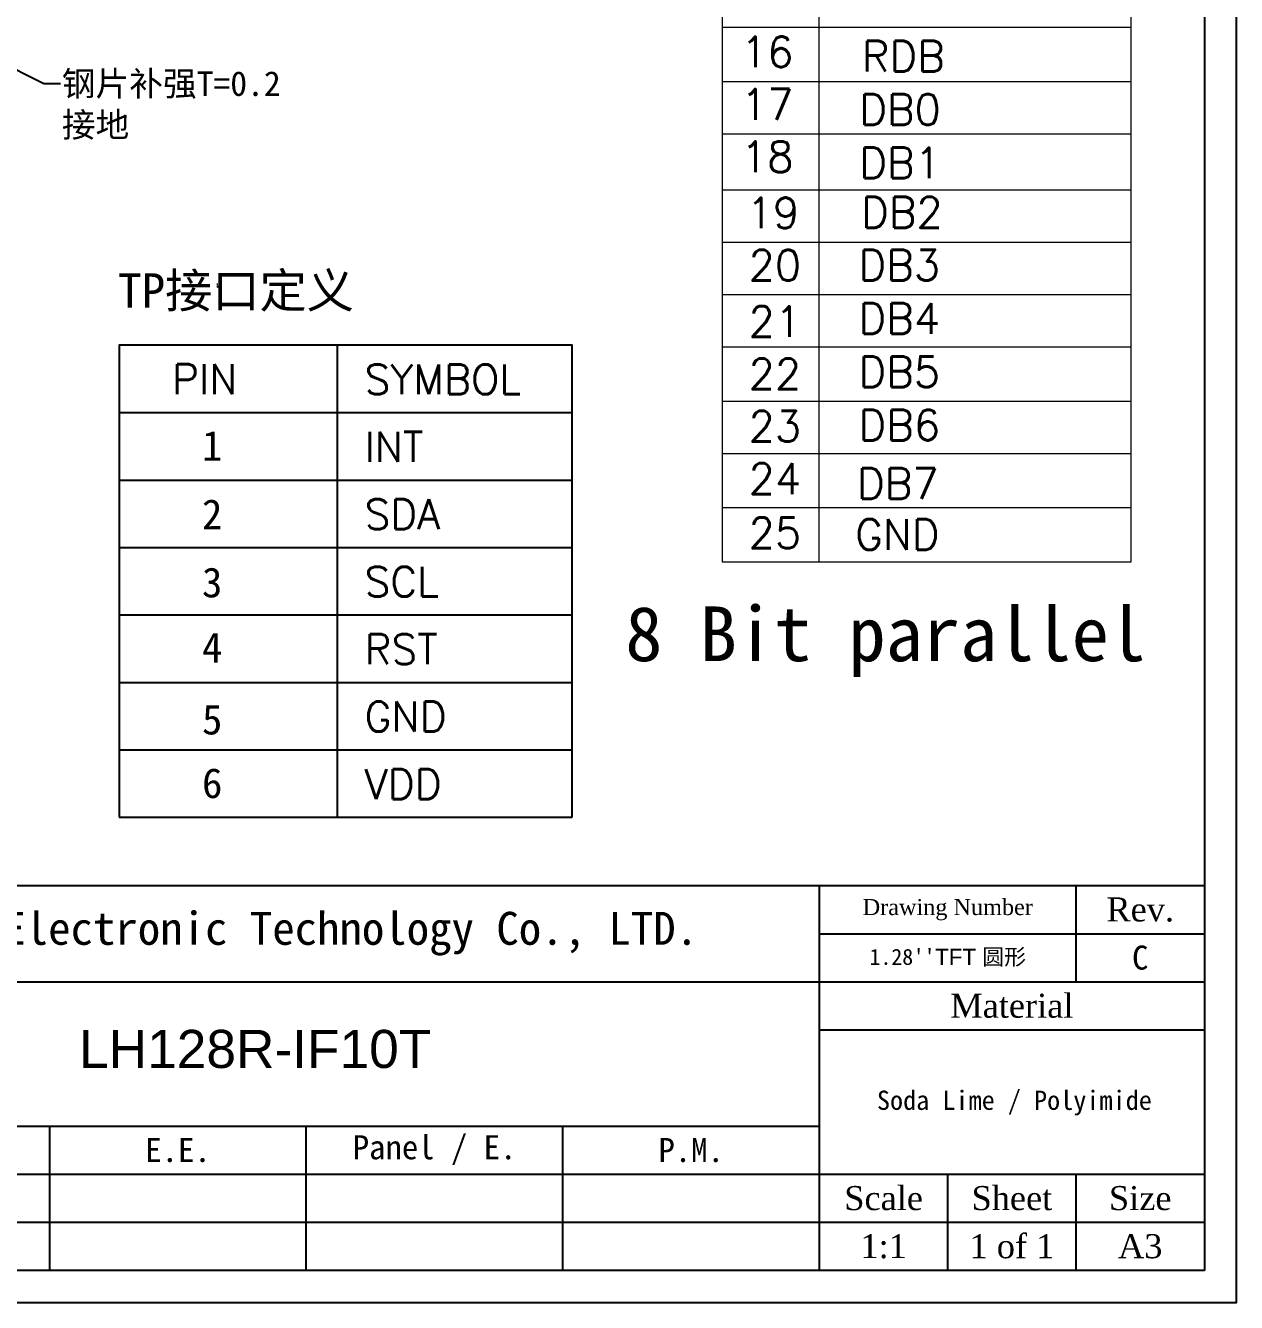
# Model space of a CAD drawing. Header units: millimetres. Extents: x 1040 to 3675, y 249 to 975.
# Drawn here: x 1759.4 to 1833, y 261.8 to 339.3 of the extents above; entities that cross this region are included whole.
import ezdxf

# ---------------------------------------------------------------- set-up
doc = ezdxf.new("R2010")
doc.units = ezdxf.units.MM
for name, color, linetype in [('dim', 3, 'Continuous'), ('dimension', 3, 'Continuous'), ('FPC', 33, 'Continuous'), ('FRAME', 154, 'Continuous'), ('边框', 7, 'Continuous')]:
    doc.layers.add(name, color=color, linetype=linetype)
doc.styles.add('AA', font='', dxfattribs={"width": 0.9, "height": 1.5})
doc.styles.get("Standard").update_dxf_attribs({"font": 'txt', "bigfont": 'gbcbig.shx'})
doc.styles.add('宋体', font='')
doc.styles.get('AA').set_extended_font_data('SimSun')
doc.styles.get('宋体').set_extended_font_data('SimSun')
doc.dimstyles.new('libo', dxfattribs={"dimtxt": 1.5, "dimasz": 1, "dimexe": 1, "dimexo": 0.1375, "dimgap": 0.09, "dimtad": 0, "dimzin": 0, "dimdsep": 46, "dimtxsty": 'AA', "dimcen": 0.198, "dimclrd": 4, "dimclre": 4, "dimclrt": 4, "dimadec": 0, "dimazin": 0, "dimtfac": 1, "dimtofl": 0, "dimtmove": 0, "dimatfit": 3, "dimfxl": 1, "dimtolj": 1, "dimtzin": 0, "dimarcsym": 0})

msp = doc.modelspace()

# ---------------------------------------------------------------- linework, layer by layer
at = {"color": 0, "lineweight": 0}
for p, q in [((1801.7461, 391.937), (1801.7461, 306.744)), ((1807.5958, 391.937), (1807.5958, 306.744)), ((1826.5718, 306.744), (1826.5718, 391.937))]:
    msp.add_line(p, q, dxfattribs=at)
at = {"color": 0, "linetype": 'Continuous', "lineweight": 0}
for points in [[(1801.7461, 339.2119), (1826.5718, 339.2119)], [(1801.7461, 335.9213), (1826.5718, 335.9213)], [(1801.7461, 332.7403), (1826.5718, 332.7403)], [(1801.7461, 329.3399), (1826.5718, 329.3399)], [(1801.7461, 326.159), (1826.5718, 326.159)], [(1801.7461, 322.978), (1826.5718, 322.978)], [(1801.7461, 319.797), (1826.5718, 319.797)], [(1801.7461, 316.5063), (1826.5718, 316.5063)], [(1801.7461, 313.3254), (1826.5718, 313.3254)], [(1801.7461, 310.0347), (1826.5718, 310.0347)], [(1801.7461, 310.0347), (1826.5718, 310.0347)], [(1801.7461, 306.744), (1826.5718, 306.744)]]:
    msp.add_lwpolyline(points, dxfattribs=at)
at = {"color": 7}
for points in [[(1792.6372, 291.2269), (1792.6372, 319.9043), (1765.1318, 319.9043), (1765.1318, 291.2269)], [(1778.3536, 319.9043), (1778.3536, 291.2269)], [(1765.1318, 315.8076), (1792.6372, 315.8076)], [(1765.1318, 311.7108), (1792.6372, 311.7108)], [(1765.1318, 307.614), (1792.6372, 307.614)], [(1765.1318, 303.5172), (1792.6372, 303.5172)], [(1765.1318, 299.4205), (1792.6372, 299.4205)], [(1765.1318, 295.3237), (1792.6372, 295.3237)], [(1765.1318, 291.2269), (1792.6372, 291.2269)]]:
    msp.add_lwpolyline(points, dxfattribs=at)
at = {"layer": 'FPC', "color": 7}
for p, q in [((1771.1212, 323.5847), (1771.0652, 323.5847)), ((1771.2402, 323.4447), (1771.0652, 323.4447))]:
    msp.add_line(p, q, dxfattribs=at)
at = {"layer": 'FRAME', "color": 7}
for p, q in [((1694.7052, 287.077), (1831.0113, 287.077)), ((1807.6446, 263.7102), (1807.6446, 287.077)), ((1823.2224, 281.2353), (1823.2224, 287.077)), ((1807.6446, 284.1562), (1831.0113, 284.1562)), ((1694.7052, 281.2353), (1831.0113, 281.2353)), ((1807.6446, 278.3145), (1831.0113, 278.3145)), ((1718.072, 272.4728), (1807.6446, 272.4728)), ((1760.911, 263.7102), (1760.911, 272.4728)), ((1776.4889, 263.7102), (1776.4889, 272.4728)), ((1792.0667, 263.7102), (1792.0667, 272.4728)), ((1718.072, 269.5519), (1831.0113, 269.5519)), ((1815.4335, 263.7102), (1815.4335, 269.5519)), ((1823.2224, 263.7102), (1823.2224, 269.5519)), ((1718.072, 266.6311), (1831.0113, 266.6311))]:
    msp.add_line(p, q, dxfattribs=at)
for points in [[(1832.9585, 417.5414), (1599.2909, 417.5414), (1599.2909, 261.763), (1832.9585, 261.763)], [(1831.0113, 263.7102), (1601.2382, 263.7102), (1601.2382, 415.5942), (1831.0113, 415.5942)]]:
    msp.add_lwpolyline(points, close=True, dxfattribs=at)

# ---------------------------------------------------------------- texts
at = {"color": 0, "linetype": 'Continuous', "lineweight": 0}
for s, p in [('16', (1802.8718, 336.7761)), ('RDB', (1810.2126, 336.5125)), ('17', (1802.8718, 333.5951)), ('DB0', (1810.0629, 333.2775)), ('18', (1802.8718, 330.4141)), ('DB1', (1810.0629, 330.0383)), ('19', (1803.223, 326.9992)), ('DB2', (1810.1715, 327.0364)), ('20', (1803.34, 323.8182)), ('DB3', (1810.02, 323.8321)), ('21', (1803.34, 320.4033)), ('DB4', (1810.02, 320.5928)), ('22', (1803.34, 317.2223)), ('DB5', (1810.02, 317.3536)), ('23', (1803.34, 314.0414)), ('DB6', (1810.02, 314.1143)), ('24', (1803.34, 310.8604)), ('DB7', (1809.9252, 310.5683)), ('25', (1803.34, 307.5697)), ('GND', (1809.8131, 307.472))]:
    msp.add_text(s, height=1.86472, dxfattribs=at).set_placement(p)
at = {"color": 7, "style": '宋体'}
for s, p in [('1', (1770.1583, 312.8833)), ('2', (1770.1583, 308.7225)), ('3', (1770.1583, 304.5846)), ('4', (1770.1583, 300.6239)), ('5', (1770.1583, 296.2595)), ('6', (1770.1583, 292.3966))]:
    msp.add_text(s, height=1.8185, dxfattribs=at).set_placement(p)
at = {"color": 7, "attachment_point": 1, "style": '宋体'}
for s, insert, char_height, width in [('{\\fSimSun|b0|i0|c134|p2;TP接口定义}', (1765.0638, 324.272), 2.1, 28.328763), ('{\\Fromans|c134;PIN}', (1768.3348, 318.7482), 1.81851, 13.371402), ('{\\Fromans|c134;SYMBOL}', (1780.0251, 318.7364), 1.81851, 13.371402), ('{\\Fromans|c134;INT}', (1780.0251, 314.6397), 1.81851, 13.371402), ('{\\Fromans|c134;SDA}', (1780.0251, 310.5429), 1.81851, 13.371402), ('{\\Fromans|c134;SCL}', (1780.0251, 306.4461), 1.81851, 13.371402), ('{\\Fromans|c134;RST}', (1780.0251, 302.3494), 1.81851, 13.371402), ('{\\Fromans|c134;GND}', (1780.0251, 298.2526), 1.81851, 13.371402), ('{\\Fromans|c134;VDD}', (1780.0251, 294.1558), 1.81851, 13.371402)]:
    msp.add_mtext(s, dxfattribs=dict(at, insert=insert, char_height=char_height, width=width))
at = {"layer": 'dim', "color": 7, "insert": (1761.6503, 336.5388), "char_height": 1.5, "attachment_point": 1}
msp.add_mtext('\\A1;{\\fSimSun|b0|i0|c134|p2;钢片补强T=0.2\\P接地}', dxfattribs=at)
at = {"layer": 'dimension', "color": 7, "insert": (1762.6964, 278.3179), "char_height": 2.314434, "width": 256.174869, "attachment_point": 1, "style": '宋体'}
msp.add_mtext('{\\fArial|b0|i0|c0|p32;LH128R-IF10T}', dxfattribs=at)
at = {"layer": 'FRAME', "color": 7, "attachment_point": 5, "style": '宋体'}
for s, insert, char_height in [('{\\fTimes New Roman|b0|i0|c0|p18;Drawing Number}', (1815.4335, 285.6166), 0.973615), ('{\\fTimes New Roman|b0|i0|c0|p18;Rev.}', (1827.1169, 285.6166), 1.460423), ('{\\fSimSun|b1|i0|c134|p2;Zhengzhou Zhongjingyuan Electronic Technology Co., LTD.}', (1762.8583, 284.1562), 2), ("1.28''{\\fArial|b0|i0|c0|p32;TFT }圆形", (1815.4335, 282.6957), 0.973615), ('C', (1827.1169, 282.6957), 1.4604), ('{\\fTimes New Roman|b0|i0|c0|p18;Material}', (1819.3279, 279.7749), 1.460423), ('Soda Lime / Polyimide', (1819.4768, 273.8716), 1.168338), ('E.E.', (1768.7, 271.0124), 1.46042), ('Panel / E.', (1784.2778, 271.0124), 1.46042), ('P.M.', (1799.8556, 271.0124), 1.46042), ('{\\fTimes New Roman|b0|i0|c0|p18;Scale}', (1811.539, 268.0915), 1.460423), ('{\\fTimes New Roman|b0|i0|c0|p18;Sheet}', (1819.3279, 268.0915), 1.460423), ('{\\fTimes New Roman|b0|i0|c0|p18;Size}', (1827.1169, 268.0915), 1.460423), ('{\\fTimes New Roman|b0|i0|c0|p18;1 of 1}', (1819.3279, 265.1707), 1.460423), ('{\\fTimes New Roman|b0|i0|c0|p18;1:1}', (1811.539, 265.1707), 1.460423), ('{\\fTimes New Roman|b0|i0|c0|p18;A3}', (1827.1169, 265.1707), 1.460423)]:
    msp.add_mtext(s, dxfattribs=dict(at, insert=insert, char_height=char_height))
at = {"layer": '边框', "style": '宋体'}
msp.add_text('8 Bit parallel', height=3.319949, dxfattribs=at).set_placement((1795.854, 300.7109))

# ---------------------------------------------------------------- leaders
at = {"layer": 'dim', "color": 7, "annotation_type": 0, "has_hookline": 1, "hookline_direction": 0, "text_width": 13.743}
msp.add_leader([(1746.7477, 342.7553), (1760.5603, 335.7888), (1761.5603, 335.7888)], dimstyle='libo', override={"dimclrd": 7, "dimclre": 7, "dimclrt": 7}, dxfattribs=at)

doc.saveas('drawing.dxf')
